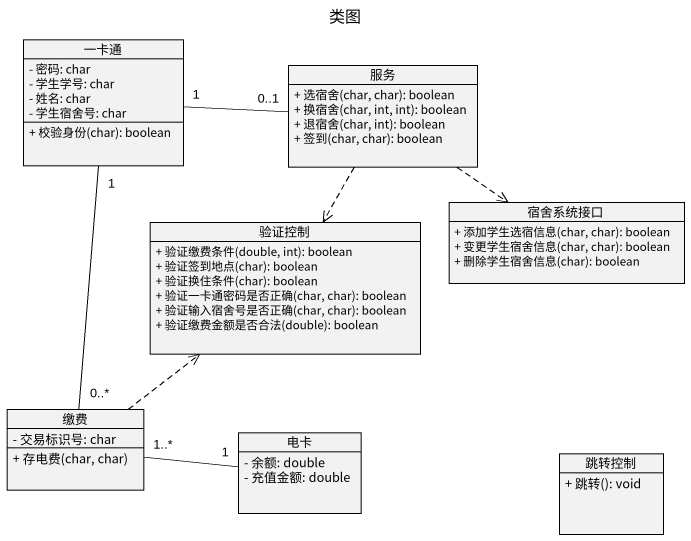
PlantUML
@startuml
title 类图
hide circle
hide empty members
skinparam classAttributeIconSize 0
class 一卡通 {
  - 密码: char
  - 学生学号: char
  - 姓名: char
  - 学生宿舍号: char
  + 校验身份(char): boolean
}
class 服务 {
  + 选宿舍(char, char): boolean
  + 换宿舍(char, int, int): boolean
  + 退宿舍(char, int): boolean
  + 签到(char, char): boolean
}
class 验证控制 {
  + 验证缴费条件(double, int): boolean
  + 验证签到地点(char): boolean
  + 验证换住条件(char): boolean
  + 验证一卡通密码是否正确(char, char): boolean
  + 验证输入宿舍号是否正确(char, char): boolean
  + 验证缴费金额是否合法(double): boolean
}
class 宿舍系统接口 {
  + 添加学生选宿信息(char, char): boolean
  + 变更学生宿舍信息(char, char): boolean
  + 删除学生宿舍信息(char): boolean
}
class 缴费 {
  - 交易标识号: char
  + 存电费(char, char)
}
class 电卡 {
  - 余额: double
  - 充值金额: double
}
class 跳转控制 {
  + 跳转(): void
}
一卡通 "1" -right- "0..1" 服务
服务 ..> 验证控制
服务 ..> 宿舍系统接口
缴费 "0..*" -up- "1" 一卡通
缴费 .up.> 验证控制
缴费 "1..*" -right- "1" 电卡
@enduml
